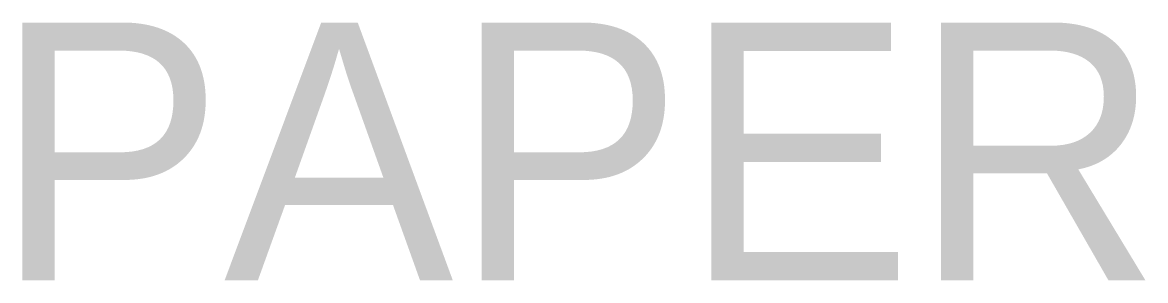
# Paper-space layout 'Layout1' of a CAD drawing. Header units: metres. Extents: x 1000000.3 to 1000011.2, y 1000000 to 1000002.5.
import ezdxf

# ---------------------------------------------------------------- set-up
doc = ezdxf.new("R2010")
doc.units = ezdxf.units.M
doc.styles.get("Standard").update_dxf_attribs({"font": 'SleufBaseFixture.ttf'})

psp = doc.layouts.get("Layout1")

# ---------------------------------------------------------------- texts
psp.add_attdef('PAPER', (1000000, 1000000), 'ignored', height=2.5)

doc.saveas('drawing.dxf')
